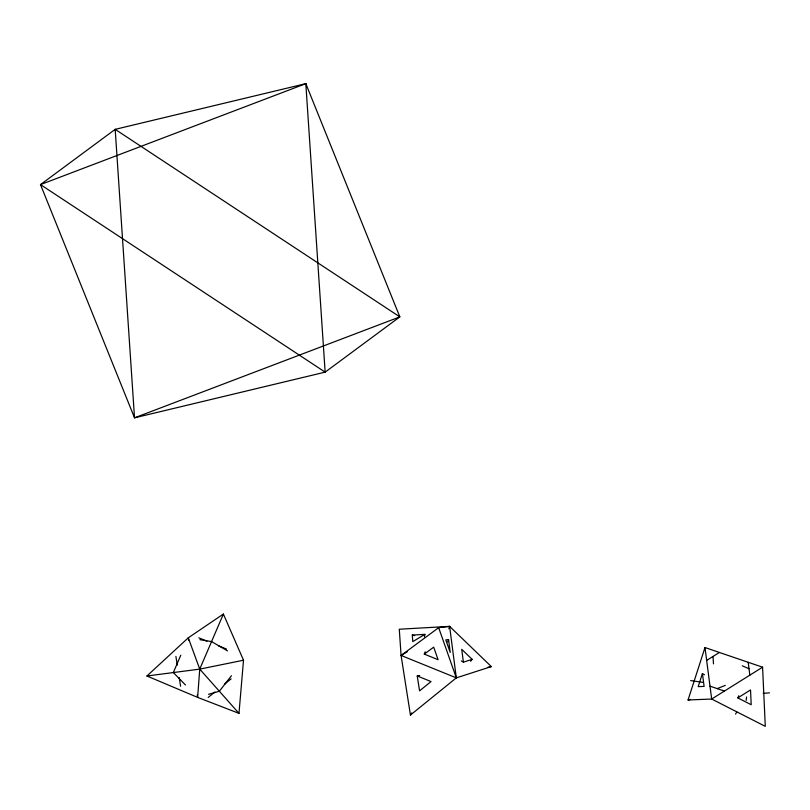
<?xml version="1.0" encoding="UTF-8"?>
<svg xmlns="http://www.w3.org/2000/svg" width="810" height="810" viewBox="0 0 810 810"><rect width="100%" height="100%" fill="white"/><g stroke="black" fill="none" stroke-linecap="round" stroke-linejoin="round"><path stroke-width="1.21" d="M238.98 713.357L243.516 660.231L223.388 614.041L188.285 637.814L146.924 675.996L197.64 697.4L238.98 713.357L199.736 669.121L188.285 637.814L188.669 640.295M746.152 700.397L746.587 696.954M424.43 636.812L424.896 634.362L412.31 635.07L412.766 641.631L424.896 634.362M448.851 628.762L449.621 626.373L399.279 629.228L401.082 655.452L410.437 715.048L456.313 677.869L491.336 666.589L449.621 626.373L438.656 627.659L401.082 655.452L456.313 677.869L449.621 626.373M688.054 699.982L704.983 647.544L762.574 667.197L765.288 726.347L711.676 699.04L688.054 699.982L690.495 699.476M702.422 673.525L698.19 686.637L704.103 686.404L702.422 673.525L704.467 674.76M424.288 654.105L433.684 647.16L438.099 659.715L424.288 654.105L425.189 651.777M447.647 641.905L448.558 639.566L445.814 639.89L450.228 652.445L448.558 639.566M180.802 655.189L173.33 672.563L185.48 684.987M223.388 614.041L199.736 669.121L197.64 697.4L197.245 694.919M737.809 697.906L750.526 689.948L751.204 704.73L737.809 697.906L738.811 695.709M735.571 714.106L736.827 711.939M410.437 715.048L411.753 712.911M231.437 675.732L219.358 691.244L208.494 694.322M470.62 661.233L472.149 659.35L461.72 649.306L463.401 662.175L472.149 659.35M208.19 697.43L214.883 692.013M224.441 684.268L231.133 678.841M706.654 660.423L719.381 652.465M762.574 667.197L711.676 699.04L704.983 647.544M401.082 655.452L407.551 651.574M717.204 688.621L725.304 685.371M487.671 667.349L491.336 666.589M243.516 660.231L199.736 669.121L146.924 675.996M417.231 675.955L431.041 681.564L419.57 690.859L417.231 675.955L419.651 675.52M763.212 693.37L769.5 692.874M690.646 680.582L702.786 682.364M199.918 639.697L211.562 641.581L227.539 650.906M412.31 635.07L414.72 635.678M710.005 686.171L724.403 691.082M198.835 637.835L206.894 641.105M218.396 645.772L226.456 649.043M742.233 665.79L749.017 668.726M461.356 660.95L463.401 662.175M438.656 627.659L456.313 677.869M175.902 656.424L177.258 665.121M179.213 677.535L180.579 686.222M748.177 662.286L749.847 675.165M713.013 656.444L713.488 663.886M115.182 129.357L40.5 184.609L134.521 417.828L325.154 372.134L399.836 316.882L305.815 83.653L115.182 129.357L134.521 417.828L399.836 316.882L115.182 129.357M305.815 83.653L40.5 184.609L325.154 372.134L305.815 83.653"/></g></svg>
